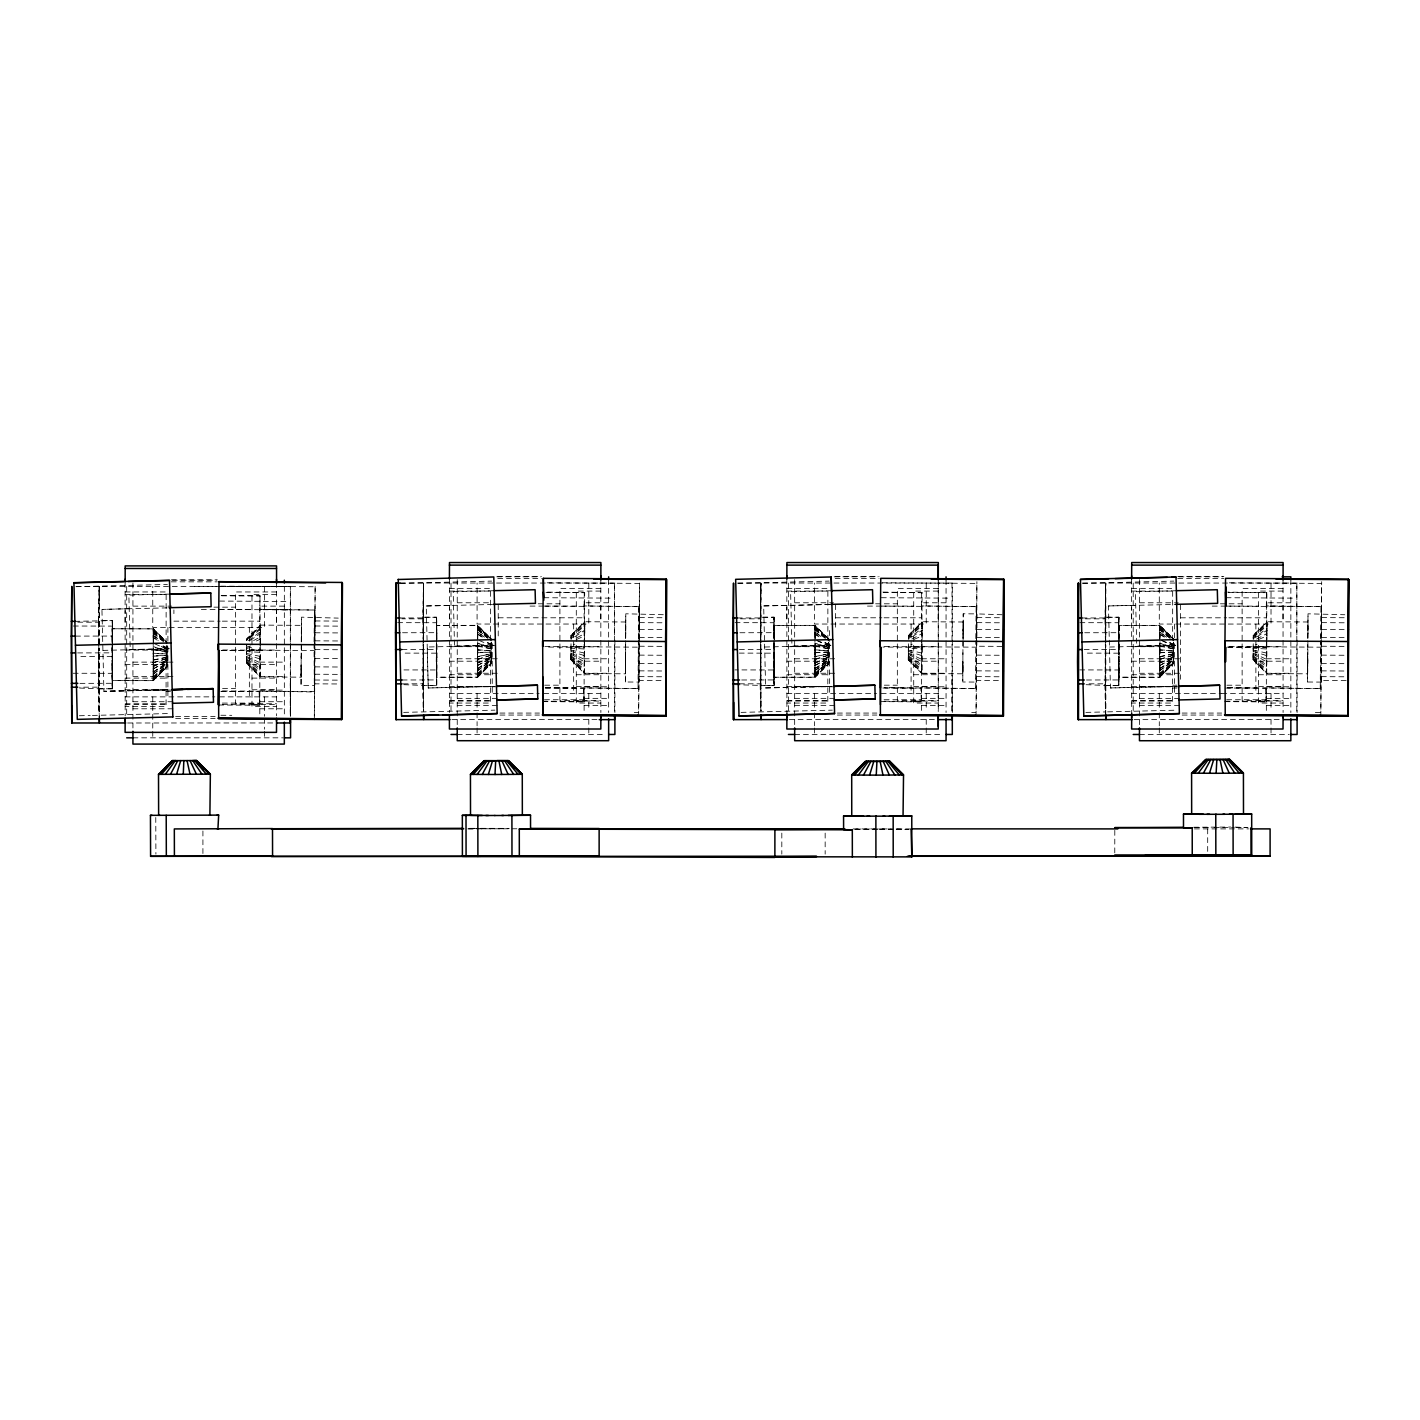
<?xml version="1.0" encoding="UTF-8"?>
<svg xmlns="http://www.w3.org/2000/svg" width="1420" height="1420" viewBox="0 0 1420 1420"><rect width="100%" height="100%" fill="white"/><g stroke="black" fill="none" stroke-linecap="round" stroke-linejoin="round"><path stroke-width="0.75" stroke-dasharray="5 3.75" d="M98.814 644.077L98.512 688.771L112.18 688.789L112.056 674.003M111.967 665.288L112.038 656.093M112.162 642.071L112.269 620.611L98.619 620.576L98.548 622.208L77.532 622.173M112.535 668.838L112.535 656.075M112.411 653.306L112.464 644.112M112.57 673.311L112.428 629.291M112.091 677.837L112.18 680.606L153.147 680.677L153.218 628.865L112.34 628.776L112.073 642.958M166.939 645.443L166.921 650.768L153.182 646.561L153.378 680.517L153.484 649.242L167.063 652.046L167.01 666.867L153.378 680.517L112.411 680.588L112.322 672.033L112.18 680.606M153.378 653.378L153.378 646.721L166.939 650.981L166.832 667.063L153.147 680.677L153.378 653.378L166.939 654.141M166.832 667.063L166.797 646.579M167.01 666.867L167.081 655.241L153.502 656.004M290.266 714.509L290.283 678.405M423.124 640.722L422.823 685.398L436.49 685.434L436.526 666.779M436.277 661.933L436.561 625.421L477.617 625.332L491.302 638.947M436.472 638.716L436.49 632.681L399.819 632.752M436.721 649.934L436.792 640.74M436.898 669.956L436.845 659.377M477.315 652.792L491.072 652.099L491.089 660.584L477.351 670.719L477.546 625.492L436.561 625.421L436.774 633.977M436.561 663.069L436.721 677.234L477.688 677.163L477.777 641.627M477.688 650.023L477.688 643.349L491.249 647.626L491.249 650.768L477.688 650.023L477.475 677.322L436.49 677.251L436.348 659.395M491.249 642.071L491.231 647.413L477.493 643.189L477.475 677.322L491.142 663.708L491.355 643.011M491.142 663.708L491.391 651.886L477.812 652.632M614.576 711.136L614.629 583.016L614.629 638.095M760.552 640.722L760.25 685.398L773.9 685.434L774.095 674.145M773.722 644.289L773.722 669.974L734.903 669.903M773.776 652.721L773.9 685.434M773.9 638.716L773.9 632.681L737.246 632.752M774.308 669.956L774.273 659.377M774.202 640.74L774.148 666.797M773.829 674.465L773.918 677.251L814.885 677.322L814.956 625.492L773.989 625.421L773.847 633.995M815.115 650.023L815.115 643.349L828.677 647.626L828.57 663.708L814.885 677.322L815.115 650.023L828.677 650.768M739.429 683.837L760.446 683.801L760.499 685.434L774.148 685.416L774.024 668.66L774.148 677.234L815.115 677.163L815.204 641.627M828.57 663.708L828.534 643.224M828.677 642.071L828.659 647.413L814.92 643.189L815.115 677.163L828.747 663.495L828.783 643.011M952.004 711.136L952.021 675.05M1105.346 640.722L1105.044 685.416L1118.694 685.434L1118.889 663.087M1114.771 852.852L1114.806 829.741M1118.498 661.933L1118.569 652.738M1118.694 638.716L1118.694 632.699L1082.04 632.752M1118.942 649.952L1118.942 643.295M1119.066 659.377L1118.942 685.416L1105.293 685.452L1105.239 683.819L1086.335 683.837M1118.995 640.757L1118.978 658.401M1159.536 652.809L1173.293 652.099L1173.293 660.584L1159.554 670.719L1159.749 625.51L1118.782 625.439L1118.569 645.976M1118.782 663.087L1118.942 677.234L1159.909 677.163L1159.998 641.645M1159.909 650.023L1159.909 643.366L1173.47 647.626L1173.47 650.786L1159.909 650.023L1159.678 677.322L1118.711 677.251L1118.765 656.697M1173.47 642.088L1173.452 647.413L1159.714 643.207L1159.678 677.322L1173.364 663.708L1173.328 643.224M1159.82 672.991L1159.909 677.163L1173.577 662.199L1173.594 651.886L1160.033 652.65M1296.797 711.154L1296.851 583.034L1296.851 638.095M99.063 720.792L99.187 648.106L99.347 718.555M112.002 647.644L111.967 656.537L77.479 656.466M112.464 652.863L112.428 688.771L98.761 688.806L98.708 687.156L79.804 687.191M260.268 645.585L260.144 676.914L246.565 663.193L246.618 651.549L260.233 652.348L260.144 676.914L301.111 677.18L301.217 668.642M260.41 643.011L260.464 625.102L301.43 625.35L301.43 631.989M301.111 670.542L301.058 685.363L314.725 685.452L315.151 585.04M423.391 710.816L423.515 644.733L423.657 710.781M436.313 644.289L436.295 653.164L403.937 653.111M436.756 658.383L436.774 649.508M491.107 643.224L491.338 663.495L477.688 677.163L477.617 672.991M584.596 642.231L584.454 673.559L570.893 659.838L570.929 648.194L584.543 648.976L584.454 673.559L625.421 673.808L625.528 665.27M576.822 639.337L584.632 635.841L584.774 621.729L571.035 635.29L571.035 638.432L584.774 628.368L584.774 621.729L625.741 621.995L625.759 628.634M625.421 667.169L625.386 681.99L639.035 682.079L639.462 581.667M760.818 710.816L760.925 644.733L761.084 710.781M774.184 658.383L774.202 649.508M908.427 643.775L908.409 646.934L922.112 646.313L921.882 673.559L908.303 659.838L908.356 648.194L921.97 648.976L921.882 673.559L962.849 673.808L962.955 665.27M914.249 639.337L922.059 635.841L922.201 621.729L908.463 635.29L908.463 638.432L922.201 628.368L922.201 621.729L963.168 621.995L963.168 628.634M962.849 667.169L962.849 673.808M1001.97 646.384L976.765 646.224L976.889 581.667M1105.594 717.437L1105.718 644.751L1105.878 710.799M1118.516 644.289L1118.498 653.182L1083.993 653.111M1266.8 642.248L1266.676 673.577L1253.097 659.838L1253.132 648.194L1266.764 648.993L1266.676 673.577L1307.642 673.825L1307.749 665.288M1259.043 639.355L1266.853 635.858L1266.995 621.747L1253.256 635.29L1253.256 638.45L1266.995 628.385L1266.995 621.747L1307.962 621.995L1307.962 628.634M1307.642 667.187L1307.642 673.825M1320.831 716.053L1321.683 581.685M112.056 649.33L112.269 620.611L75.508 621.339M112.428 688.771L112.393 660.052M112.215 640.526L112.34 628.776L153.218 628.865L166.974 642.319M153.182 640.455L153.307 628.705L165.341 641.006M301.129 665.376L301.111 677.18M301.413 637.154L301.484 617.167L338.262 618.108M314.317 715.84L314.832 653.111M314.743 669.92L314.725 685.452M436.526 637.154L436.579 617.238L422.929 617.221L422.858 618.854L401.842 618.818M477.493 637.083L477.617 625.332L477.706 629.504L486.794 637.118M584.774 628.368L584.756 633.533L574.461 639.035M625.723 633.781L625.794 613.795L664.684 614.753M773.776 645.976L774.006 617.238L760.339 617.221L760.516 622.741M773.953 637.154L774.06 617.221L760.392 617.256L760.623 642.195M774.255 665.483L774.148 685.416M814.92 637.083L815.044 625.332L774.077 625.403L773.971 632.006M922.148 639.639L922.201 628.368M962.866 662.022L962.795 681.99L976.463 682.079L976.871 613.884L963.221 613.795L963.026 636.107M963.15 633.781L963.221 613.795M1118.747 637.172L1118.853 617.238L1105.186 617.256L1105.328 638.716M1118.924 656.715L1118.942 677.234M1159.714 637.101L1159.838 625.35L1118.871 625.421L1118.765 632.024M1266.942 639.657L1266.995 628.385M1307.944 633.799L1308.015 613.813L1344.793 614.753M246.707 644.236L246.689 650.289L260.375 649.668M220.899 691.309L259.718 691.558L259.629 705.243L259.097 691.167L314.352 691.966L314.867 610.032L259.807 609.322L259.966 595.69L221.147 595.459M221.254 650.484L260.091 650.697L259.966 595.69M301.093 669.832L301.2 652.596M301.342 649.934L301.466 632.699M314.352 691.966L314.051 644.077M571.017 643.775L571 646.934L584.685 646.313M545.227 687.937L584.028 688.185L583.957 701.888L583.407 687.795L638.663 688.611L544.606 687.564M547.623 592.104L584.685 592.69L584.401 647.325L545.528 647.058M584.436 643.242L584.525 624.853M625.403 666.477L625.51 649.242M625.474 655.898L625.421 673.808M625.652 646.561L625.776 629.326M638.041 688.132L638.361 640.722M584.277 592.335L584.117 605.949L639.178 606.677L638.627 712.467L634.278 712.449M639.106 658.507L639.035 682.079M884.802 687.954L921.456 688.185L921.367 701.888L920.834 687.795L976.09 688.611L884.181 687.564M882.885 592.087L922.095 592.69L921.828 647.325L882.956 647.058M962.831 666.477L962.938 649.242M963.08 646.561L963.15 637.367M963.115 639.905L963.186 629.326M975.451 688.132L975.788 640.722M921.686 592.335L921.544 605.949L976.587 606.677L976.055 712.467L971.706 712.449M976.569 649.739L976.463 682.079M1253.221 643.775L1253.203 646.934L1266.906 646.313M1227.43 687.954L1266.249 688.203L1266.161 701.888L1265.628 687.812L1320.866 688.629L1226.809 687.564M1227.785 647.129L1266.622 647.342L1266.889 592.69L1227.679 592.104M1266.64 643.242L1266.746 624.853M1307.625 666.477L1307.731 649.242M1307.696 655.916L1307.589 682.008L1321.257 682.097L1321.274 680.482L1346.497 680.641M1307.873 646.579L1307.98 629.344M1320.245 688.15L1320.582 640.722M1266.48 592.335L1266.338 605.967L1321.381 606.677L1320.848 712.485L1314.334 712.449M1321.363 649.756L1321.257 682.097M112.517 673.985L112.411 680.588M125.102 622.102L125.102 610.564M246.565 663.193L246.654 645.337M260.286 643.473L260.464 625.102L246.725 638.645L246.689 640.615L260.41 629.237M276.492 622.102L276.492 610.564M301.235 644.147L301.058 685.363M301.253 642.035L301.484 617.167M301.306 658.383L301.359 649.508M314.814 628.545L315.116 586.762L219.674 586.158M314.636 656.981L315.133 617.256M436.348 635.876L436.579 617.238L422.983 617.256L423.124 638.716M436.685 663.087L436.739 685.416L423.071 685.434L423.018 683.801L402.02 683.837M436.827 670.63L436.739 685.416M449.412 618.747L449.412 607.21M570.893 659.838L570.947 645L574.851 644.201M600.82 618.747L600.82 607.21M625.563 659.697L625.386 681.99M625.492 649.668L625.545 640.775M625.563 638.68L625.794 613.795M625.563 663.424L625.688 646.135M638.947 653.626L639.444 583.389L543.984 582.786M774.095 663.087L774.148 677.234M786.84 618.747L786.84 607.21M908.303 659.838L908.374 645L912.261 644.201M921.97 648.976L922.006 642.231M938.23 618.747L938.23 607.21M962.973 640.775L962.795 681.99M962.991 638.68L963.026 632.379M976.374 653.626L976.428 644.875M976.445 642.674L976.854 583.389L881.412 582.786M1118.552 635.894L1118.8 617.256L1105.133 617.221L1105.417 642.195M1131.633 618.747L1131.633 607.21M1253.097 659.838L1253.168 645L1257.055 644.218M1283.023 618.747L1283.023 607.21M1307.784 659.714L1307.589 682.008M1307.713 649.668L1307.767 640.793M1307.784 638.68L1308.015 613.813M1307.784 663.442L1307.891 646.153M1321.168 653.626L1321.647 583.407L1226.206 582.803M301.342 633.888L301.43 625.35M571.035 635.29L570.982 639.319L584.685 630.267M625.652 630.515L625.741 621.995M639.319 625.12L639.462 613.884M908.463 635.29L908.409 639.319L922.095 630.267M963.08 630.515L963.168 621.995M1253.256 635.29L1253.203 639.337L1266.889 630.285M1307.856 630.533L1307.962 621.995M1321.541 625.137L1321.665 613.901M314.068 641.929L314.441 609.659M638.397 638.556L638.751 606.304M975.806 638.556L976.161 606.304M1118.853 668.678L1118.711 677.251M1320.6 638.574L1320.955 606.304M314.299 719.408L314.761 683.837L339.966 683.978M638.609 716.053L639.071 680.464L662.181 680.606M976.037 716.053L976.481 680.464L999.609 680.606M98.619 621.303L99.116 586.389L99.222 645.851L99.311 586.424L98.548 622.208M399.819 617.984L422.929 617.931L423.426 583.016L423.533 642.497L423.621 583.07L422.858 618.854M737.228 617.984L760.357 617.931L760.854 583.016L760.96 642.497L761.031 583.07L760.286 618.854L739.27 618.818M1082.022 617.984L1105.15 617.948L1105.647 583.034L1105.754 642.514L1105.825 583.07L1105.08 618.871L1084.063 618.818M774.024 673.08L773.918 677.251M436.49 677.251L436.597 668.66M98.761 688.806L98.619 620.576M423.071 685.434L423.213 644.289M436.721 677.234L436.703 656.697L436.49 685.434M760.499 685.434L760.641 644.289M1105.293 685.452L1105.434 644.307M129.202 608.683L101.903 609.393L170.116 607.795M494.337 686.428L428.236 687.99L426.248 605.932L453.512 605.328M831.765 686.428L765.646 687.99L763.676 605.932L831.854 604.387L790.94 605.435M1110.44 687.937L1176.505 686.375L1110.44 688.008L1108.47 605.949L1176.647 604.387M153.413 680.003L167.045 666.619M477.741 676.63L491.355 663.246M815.151 676.63L828.765 663.246M1159.945 676.648L1173.559 663.264M153.112 680.162L166.815 666.814M477.422 676.79L491.125 663.459L491.089 660.584M814.849 676.79L828.534 663.459M1159.643 676.808L1173.328 663.459L1173.293 660.584M260.481 627.906L246.725 639.976L260.481 625.634M571.035 635.539L584.791 622.262M908.463 635.539L922.201 622.262M1253.256 635.557L1266.995 622.279M153.342 679.275L166.992 666.264M153.2 679.434L166.85 666.477M477.653 675.92L491.32 662.909M477.51 676.08L491.16 663.122M814.938 676.08L828.588 663.122M815.08 675.92L828.73 662.909L828.659 642.284M1159.732 676.08L1173.381 663.122M1159.874 675.92L1173.524 662.909L1173.577 643.011M246.707 639.231L260.446 626.327M571.017 635.858L584.756 622.954M908.445 635.858L922.166 622.954M1253.239 635.876L1266.959 622.972M153.449 677.748L167.045 665.554M477.777 674.376L491.373 662.181M815.186 674.376L828.783 662.181M1159.98 674.394L1173.577 662.199M153.058 677.908L166.797 665.749M477.386 674.535L491.107 662.394M814.796 674.535L828.517 662.394M1159.59 674.553L1173.31 662.394M571.035 636.604L584.791 624.534M908.463 636.604L922.219 624.534M1253.256 636.621L1267.013 624.552M153.254 676.506L166.974 664.879M477.564 673.151L491.284 661.525M815.027 672.991L828.712 661.525L814.991 673.151M1159.785 673.169L1173.506 661.525M571.017 637.243L584.721 625.865M908.427 637.243L922.148 625.865M1253.221 637.26L1266.942 625.883M153.484 673.914L167.063 663.726M477.794 670.559L491.373 660.371M815.222 670.559L828.801 660.371M1160.016 670.559L1173.594 660.371M153.04 674.074L166.779 663.939M814.76 670.719L828.499 660.584M248.447 640.544L260.464 631.74M952.004 583.07L952.057 710.781M153.289 672.104L166.903 663.016M477.617 668.749L491.214 659.643M815.027 668.749L828.641 659.643M1159.82 668.749L1173.417 659.661M153.254 671.944L166.957 662.803M477.564 668.589L491.267 659.43M814.991 668.589L828.694 659.43M1159.785 668.589L1173.488 659.448M250.097 640.42L260.357 633.622M153.502 668.767L167.081 661.294M477.812 665.412L491.391 657.939M815.24 665.412L828.801 657.939M1160.033 665.412L1173.594 657.939M153.005 668.927L166.761 661.507M477.333 665.572L491.072 658.134M814.743 665.572L828.499 658.134M1159.536 665.572L1173.293 658.152M253.577 640.562L260.446 636.888M911.889 639.035L922.183 633.533M1256.682 639.053L1266.977 633.533M153.342 666.512L166.921 660.353M153.218 666.353L166.939 660.158M477.546 662.998L491.267 656.785M477.653 663.158L491.231 656.998M814.956 662.998L828.677 656.785M815.062 663.158L828.641 656.998M1159.749 662.998L1173.47 656.803M1159.856 663.175L1173.435 656.998M256.416 640.952L260.321 639.213M153.502 662.661L167.081 658.401M477.812 659.306L491.391 655.028M815.24 659.306L828.818 655.028M1160.033 659.306L1173.612 655.046M153.005 662.821L166.761 658.614M477.315 659.466L491.072 655.241M814.743 659.466L828.499 655.241M1159.536 659.466L1173.293 655.259M246.707 647.129L250.612 645.958M153.2 659.963L166.939 657.123M153.36 660.14L166.921 657.336M477.51 656.608L491.249 653.768L477.67 656.768M814.938 656.608L828.659 653.768L815.098 656.768M1159.891 656.785L1173.452 653.981M1159.732 656.626L1173.452 653.768M246.636 648.354L252.476 647.165M815.24 652.632L828.801 651.886M153.005 656.164L166.761 655.454M814.743 652.792L828.499 652.099M476.57 828.481L468.192 828.801L474.812 828.783M167.879 689.854L103.908 691.362L101.938 609.304M76.201 586.691L167.382 584.454M400.511 583.336L491.693 581.099M169.832 594.092L128.865 595.087L130.214 649.579L169.016 648.603M737.921 583.336L829.102 581.099M453.175 591.732L494.142 590.72M1082.715 583.336L1173.896 581.099M831.57 590.72L790.603 591.732L791.952 646.207L830.753 645.266L791.952 646.207M426.213 606.02L494.426 604.423M1176.363 590.738L1135.396 591.732L1136.745 646.224L1175.547 645.266L1136.745 646.224M102.914 650.395L171.181 648.709M454.524 646.207L493.326 645.266L454.524 646.207L453.193 591.714M495.491 645.354L427.225 647.023L428.236 687.99L494.302 686.357M764.652 647.023L832.901 645.354M1109.446 647.041L1177.695 645.354M765.646 687.919L831.712 686.357M79.36 715.751L90.223 715.485M92.406 715.431L170.595 713.497M403.688 712.378L494.905 710.142M741.098 712.378L832.333 710.142M1085.892 712.396L1105.434 711.917M1107.618 711.864L1177.127 710.16M763.676 605.932L790.94 605.328M1108.47 605.949L1135.734 605.328M467.819 828.907L479.126 828.818M855.87 829.085L890.89 828.907M1193.599 827.239L1230.803 827.043M854.858 829.493L877.72 829.404M1194.753 827.629L1210.514 827.558M480.972 828.801L507.011 828.747M75.508 636.107L112.162 636.053M401.984 649.543L436.472 649.49L436.472 645.106M739.394 649.543L773.9 649.49L773.918 658.365M1084.188 649.561L1118.694 649.49L1118.694 645.124M77.656 652.916L112.162 652.845L112.18 661.738M402.126 679.985L436.632 679.931M741.702 679.985L774.042 679.931M1086.495 680.003L1118.836 679.931L1118.942 685.416M79.964 683.357L112.304 683.286M469.7 828.339L476.339 828.322M1214.064 827.54L1234.193 827.54M497.763 576.502L541.641 576.502M835.173 576.502L879.069 576.502M1177.783 576.502L1223.845 576.502M496.734 576.822L540.629 576.822M834.161 576.822L878.039 576.822M1178.955 576.84L1222.833 576.84M497.763 578.49L541.641 578.49M835.173 578.49L879.069 578.49M1177.783 578.49L1223.845 578.49M171.252 579.857L217.331 579.857M172.423 580.194L216.301 580.194M171.252 581.845L217.331 581.845M400.316 583.016L614.895 583.07M737.743 583.016L952.305 583.07L952.305 637.917M1082.537 583.034L1297.099 583.07M76.005 586.389L290.567 586.424L290.567 715.893M194.646 586.424L216.373 586.424M218.556 586.424L290.319 586.389L290.319 716.354M449.483 588.608L490.45 588.608L490.379 703.06L449.412 703.06M600.873 588.608L559.906 588.608L559.906 700.379L600.873 700.379M786.911 588.608L827.878 588.608L827.807 703.06L786.84 703.06M938.3 588.608L897.333 588.608L897.333 700.379L938.3 700.379M1131.705 588.608L1172.671 588.608L1172.601 703.06L1131.633 703.06M1283.094 588.608L1242.127 588.608L1242.127 700.397L1283.094 700.397M449.412 591.075L490.379 591.075M600.82 591.075L576.289 591.075L576.289 703.06L600.82 703.06M786.84 591.075L827.807 591.075M938.23 591.075L913.717 591.075L913.717 703.06L938.23 703.06M1131.633 591.075L1172.601 591.075M1283.023 591.075L1258.51 591.075L1258.51 703.06L1283.023 703.06M125.173 591.962L166.14 591.962L166.069 706.414L125.102 706.414M276.563 591.962L235.596 591.962L235.596 703.752L276.563 703.752M125.102 594.43L166.069 594.43M276.492 594.43L251.979 594.43L251.979 706.414L276.492 706.414M457.24 602.772L491.746 602.772M608.647 602.772L584.117 602.772L584.117 642.337M794.667 602.772L833.487 602.772M946.057 602.772L921.544 602.772L921.544 642.337M1139.461 602.79L1178.281 602.79M1290.851 602.79L1266.338 602.79L1266.338 642.355M538.198 603.802L559.906 603.802M875.625 603.802L882.139 603.802M884.305 603.802L897.333 603.802M1220.419 603.802L1226.933 603.802M1229.099 603.802L1242.127 603.802M132.93 606.127L171.749 606.127M284.337 606.127L259.807 606.127L259.807 641.858M530.033 606.091L543.256 606.091M545.457 606.091L576.289 606.091M867.46 606.091L913.717 606.091M1212.254 606.109L1258.51 606.109M213.887 607.156L220.402 607.156M222.567 607.156L235.596 607.156M201.32 609.446L251.979 609.446M498.225 617.789L584.117 617.789M835.634 617.789L881.891 617.789M884.092 617.789L921.544 617.789M1180.428 617.807L1226.685 617.807M1228.886 617.807L1266.338 617.807M173.897 621.161L220.153 621.161M222.354 621.161L259.807 621.161M449.412 646.686L490.379 646.686M576.289 646.686L600.82 646.686M786.84 646.686L827.807 646.686M913.717 646.686L938.23 646.686M1131.633 646.703L1172.601 646.703M1258.51 646.703L1283.023 646.703M125.102 650.058L166.069 650.058M251.979 650.058L276.492 650.058M457.24 658.773L498.225 658.773M584.117 658.773L608.647 658.773M794.667 658.773L835.634 658.773M921.544 658.773L946.057 658.773M1139.461 658.773L1180.428 658.773M1266.338 658.773L1290.851 658.773M449.412 661.205L490.379 661.205M576.289 661.205L600.82 661.205M786.84 661.205L827.807 661.205M913.717 661.205L938.23 661.205M1131.633 661.205L1172.601 661.205M1258.51 661.205L1283.023 661.205M132.93 662.128L173.897 662.128M259.807 662.128L284.337 662.128M125.102 664.56L166.069 664.56M251.979 664.56L276.492 664.56M457.24 673.257L498.225 673.257M584.117 673.257L608.647 673.257M794.667 673.257L835.634 673.257M921.544 673.257L946.057 673.257M1139.461 673.275L1180.428 673.275M1266.338 673.275L1290.851 673.275M449.412 674.731L490.379 674.731M576.289 674.731L600.82 674.731M786.84 674.731L827.807 674.731M913.717 674.731L938.23 674.731M1131.633 674.748L1172.601 674.748M1258.51 674.748L1283.023 674.748M132.93 676.63L173.897 676.63M259.807 676.63L284.337 676.63M125.102 678.103L166.069 678.103M251.979 678.103L276.492 678.103M544.712 685.185L559.906 685.185M884.305 685.185L897.333 685.185M1172.671 685.203L1177.003 685.203M1226.933 685.203L1242.127 685.203M449.412 686.392L490.379 686.392M576.289 686.392L600.82 686.392M786.84 686.392L827.807 686.392M913.717 686.392L938.23 686.392M1131.633 686.41L1172.601 686.41M1258.51 686.41L1283.023 686.41M457.24 686.765L498.225 686.765M584.117 686.765L608.647 686.765M794.667 686.765L835.634 686.765M921.544 686.765L946.057 686.765M1139.461 686.765L1180.428 686.765M1266.338 686.765L1290.851 686.765M545.457 688.025L576.289 688.025M882.867 688.025L913.717 688.025M1172.601 688.043L1177.003 688.043M1225.46 688.043L1258.51 688.043M222.567 688.558L235.596 688.558M125.102 689.765L166.069 689.765M251.979 689.765L276.492 689.765M132.93 690.12L173.897 690.12M259.807 690.12L284.337 690.12M166.069 691.398L170.471 691.398M221.147 691.398L251.979 691.398M449.412 693.528L539.156 693.492M543.753 693.492L600.82 693.528M786.84 693.528L876.584 693.492M881.181 693.492L938.23 693.528M1131.633 693.528L1221.378 693.51M1221.715 693.51L1283.023 693.528M125.102 696.883L214.846 696.865M219.443 696.865L276.492 696.883M457.24 698.356L498.225 698.356M584.117 698.356L608.647 698.356M794.667 698.356L835.634 698.356M921.544 698.356L946.057 698.356M1139.461 698.374L1180.428 698.374M1266.338 698.374L1290.851 698.374M544.481 699.74L584.117 699.74M884.092 699.74L921.544 699.74M1226.685 699.74L1266.338 699.74M449.483 700.379L490.45 700.379M786.911 700.379L827.878 700.379M1131.705 700.397L1172.671 700.397M449.412 701.054L490.379 701.054M576.289 701.054L600.82 701.054M786.84 701.054L827.807 701.054M913.717 701.054L938.23 701.054M1131.633 701.054L1172.601 701.054M1258.51 701.054L1283.023 701.054M132.93 701.728L173.897 701.728M259.807 701.728L284.337 701.728M222.354 703.095L259.807 703.095M125.173 703.752L166.14 703.752M125.102 704.409L166.069 704.409M251.979 704.409L276.492 704.409M457.24 705.42L498.225 705.42M584.117 705.42L608.647 705.42M794.667 705.42L835.634 705.42M921.544 705.42L946.057 705.42M1139.461 705.438L1180.428 705.438M1266.338 705.438L1290.851 705.438M132.93 708.793L173.897 708.793M259.807 708.793L284.337 708.793M499.947 713.071L539.44 713.071M837.374 713.071L876.868 713.071M1182.168 713.071L1221.661 713.071M499.947 715.059L539.44 715.059M837.374 715.059L876.868 715.059M1182.168 715.059L1221.661 715.059M175.636 716.425L215.13 716.425M175.636 718.413L215.13 718.413M451.95 719.638L599.275 719.585M789.36 719.638L934.502 719.585M1134.154 719.638L1279.296 719.603M127.64 722.993L272.764 722.957M457.24 734.459L604.245 734.459M794.667 734.459L941.673 734.459M1139.461 734.477L1289.271 734.477M132.93 737.832L282.757 737.832M477.031 828.783L516.88 828.783M853.154 828.907L909.581 828.907M1194.415 828.889L1248.57 828.889M879.495 829.386L894.298 829.404M1079.857 622.67L1118.658 622.741M735.063 622.652L773.865 622.723M397.635 622.652L436.455 622.723M73.325 626.025L112.144 626.096M739.199 653.111L773.705 653.164M1079.697 669.903L1118.516 669.974L1118.694 685.434M403.954 669.92L436.295 669.974M73.165 673.257L111.985 673.328L112.038 662.75M1086.069 684.688L1105.044 685.416M734.974 684.671L760.25 685.398M403.866 684.688L422.823 685.398M79.538 688.043L98.512 688.771M480.776 828.322L509.265 828.375M1236.199 827.54L1248.02 827.611M896.304 829.404L908.125 829.475M1227.732 647.058L1266.551 647.218M221.218 650.413L260.02 650.573M1228.229 592.459L1266.889 592.69M883.435 592.442L922.095 592.69M546.008 592.442L584.685 592.69M1226.081 597.713L1294.223 598.139M881.287 597.713L949.43 598.139M221.697 595.814L260.375 596.045M543.878 597.713L612.002 598.139M1226.028 606.109L1294.152 606.606M219.567 601.068L287.692 601.494M881.234 606.109L922.059 606.358M543.807 606.109L584.632 606.358M219.496 609.464L314.867 610.032M1002.112 614.753L976.871 613.884M1321.683 617.593L1344.793 617.735M976.889 617.576L1002.112 617.735M639.479 617.576L664.684 617.735M1321.665 622.634L1344.775 622.794M976.871 622.634L1002.094 622.794M639.462 622.634L664.666 622.794M315.151 620.948L338.262 621.09M1321.647 629.415L1348.965 629.592M976.854 629.415L1004.171 629.592M315.151 625.989L338.262 626.131M639.426 629.415L666.743 629.592M1321.612 637.473L1344.722 637.615M315.116 632.77L342.433 632.947M976.818 637.456L1002.023 637.615M639.39 637.456L662.501 637.598M1321.558 646.242L1344.669 646.384M315.08 640.828L338.191 640.97M1229.258 646.615L1320.511 647.183M884.465 646.597L975.718 647.165M639.337 646.224L662.448 646.366M544.872 646.579L638.29 647.165M1321.487 655.117L1344.598 655.259M315.027 649.597L338.137 649.739M222.727 649.969L313.98 650.538M976.694 655.117L1001.917 655.277M639.284 655.117L662.394 655.259M1321.434 663.513L1344.545 663.672M314.974 658.472L338.084 658.614M976.64 663.513L999.751 663.655M639.231 663.513L662.341 663.655M1321.381 670.861L1348.698 671.039M976.587 670.843L1003.904 671.021M314.903 666.867L338.013 667.009M639.16 670.843L666.477 671.021M1321.328 676.648L1344.438 676.79M976.534 676.63L999.644 676.772M314.849 674.216L342.167 674.394M639.106 676.63L662.217 676.772M314.796 680.003L340.001 680.162M222.443 690.936L313.731 691.504M1224.572 701.214L1265.539 701.462M1225.194 701.64L1266.161 701.888M884.092 701.231L920.746 701.462M880.4 701.622L921.367 701.888M542.351 701.196L583.318 701.462M542.972 701.622L583.957 701.888M222.354 704.586L259.008 704.817M218.662 704.995L259.629 705.243M220.899 715.254L231.762 715.325M1321.381 606.677L1266.338 605.967M976.587 606.677L921.544 605.949M639.178 606.677L584.117 605.949M287.639 609.961L259.807 609.322M1234.992 827.097L1246.991 827.523M896.197 828.996L908.96 829.44M1159.714 649.863L1173.452 650.573L1173.452 642.302M814.92 649.845L828.659 650.555M477.493 649.845L491.231 650.555L491.231 642.284M153.182 653.218L166.921 653.928L166.921 645.656M1160.016 645.887L1173.594 648.691M815.222 645.887L828.801 648.691M477.794 645.887L491.373 648.691M1159.554 646.064L1173.293 648.904M814.76 646.047L828.499 648.887M477.333 646.047L491.072 648.887M153.023 649.401L166.761 652.259M1253.185 650.129L1266.853 653.076M908.392 650.129L922.059 653.058M570.982 650.129L584.649 653.058M246.654 653.484L260.339 656.43M1253.114 651.354L1266.729 655.649M908.321 651.354L921.935 655.649M570.911 651.354L584.507 655.649M246.601 654.709L260.197 659.004M1161.933 640.384L1173.577 645.674M1161.542 640.562L1173.31 645.869M817.139 640.384L828.783 645.656M816.748 640.544L828.517 645.869M479.321 640.544L491.373 645.656M155.011 643.917L166.779 649.224M161.223 646.384L167.063 649.029L167.063 652.046M1253.168 653.164L1266.818 659.448M908.374 653.147L922.024 659.448M570.947 653.147L584.596 659.448M246.636 656.519L260.286 662.803M1170.027 642.674L1173.452 644.52M825.233 642.656L828.659 644.52M487.805 642.656L491.249 644.52M163.495 646.029L166.921 647.875M1169.583 642.603L1173.452 644.733M824.789 642.585L828.659 644.716M487.379 642.585L491.249 644.716M163.052 645.958L166.939 648.088M1253.114 654.247L1266.693 661.773M908.321 654.247L921.899 661.755M570.893 654.247L584.472 661.755M246.583 657.602L260.162 665.128M1159.607 634.083L1164.755 637.509M814.814 634.066L819.961 637.509M477.404 634.066L482.534 637.509M153.076 637.438L158.224 640.864M1171.873 637.651L1159.749 625.51L1159.962 633.923L1165.057 637.332M828.712 638.947L815.044 625.332L815.169 633.906L820.263 637.314M489.669 637.633L477.546 625.492L477.741 633.906L482.853 637.314M153.378 640.615L153.218 628.865L153.431 637.278L158.525 640.686M1253.15 655.809L1266.764 665.039M908.356 655.791L921.97 665.022M570.929 655.791L584.561 665.022M246.618 659.146L260.25 668.394M1159.732 631.953L1166.601 637.012M814.938 631.935L821.807 637.012M477.51 631.935L484.38 637.012M153.2 635.308L160.07 640.367M1166.654 637.207L1159.874 632.113L1159.891 637.26M827.079 637.633L814.956 625.492L815.08 632.095L821.86 637.189M484.451 637.189L477.67 632.095L477.688 637.243M153.342 635.468L160.141 640.562M1253.097 656.697L1266.676 666.921M908.303 656.679L921.882 666.921M570.875 656.679L584.454 666.921M246.565 660.052L260.144 670.275M1168.997 637.118L1159.909 629.522L1159.838 625.35L1173.506 638.965M1159.661 629.681L1171.819 639.87M815.133 629.504L824.221 637.118M814.867 629.663L827.026 639.852M477.44 629.663L489.616 639.852M153.395 632.859L162.483 640.473M153.129 633.036L165.288 643.224M1253.132 657.886L1266.729 669.423M908.338 657.868L921.935 669.423M570.911 657.868L584.507 669.423M246.601 661.241L260.197 672.778M1159.767 628.119L1173.47 640.278M814.973 628.119L828.677 640.26M477.546 628.119L491.267 640.26M153.236 631.474L166.939 643.633M1159.838 628.279L1173.435 640.491M815.044 628.279L828.641 640.473M477.635 628.279L491.214 640.473M153.307 631.634L166.903 643.828M1253.097 658.525L1266.658 670.772M908.303 658.507L921.864 670.755M570.875 658.507L584.436 670.755M246.565 661.862L260.126 674.127M1159.874 626.593L1173.524 639.55L1159.803 626.025M815.08 626.575L828.694 639.195M477.67 626.575L491.32 639.533L477.582 626.025M153.342 629.947L167.01 642.905M1159.696 626.753L1170.329 636.87M814.903 626.735L825.535 636.852M477.493 626.735L488.125 636.852M153.182 630.107L163.797 640.225M1253.114 659.27L1266.693 672.334M908.321 659.253L921.899 672.334M570.893 659.253L584.49 672.334M246.583 662.607L260.162 675.689M1159.785 625.865L1173.488 639.213M477.582 625.865L491.284 639.195M153.271 629.22L166.957 642.568M153.271 629.379L166.885 642.763M1253.097 659.59L1266.658 673.027M908.303 659.572L921.864 673.027M570.875 659.572L584.454 673.027M246.565 662.945L260.126 676.381M1118.8 617.256L1119.013 639.586M1118.782 625.439L1118.907 632.042M1105.204 617.913L1105.257 618.889M774.006 617.238L774.219 639.568M773.989 625.421L774.077 628.208M760.41 617.913L760.463 618.889M422.983 617.913L423.213 642.195M112.18 688.789L112.038 668.856M1118.853 617.238L1118.96 622.723M1118.871 625.421L1118.978 633.995M774.06 617.221L774.166 622.705M774.077 625.403L774.148 629.575M98.672 620.611L98.779 626.096M1105.239 683.819L1105.807 715.396M1104.973 684.724L1105.47 713.088M760.446 683.801L760.942 711.172M760.197 684.724L760.641 710.905M423.018 683.801L423.515 711.172M422.769 684.724L423.231 710.905M112.34 631.563L112.251 628.794L112.411 632.947M98.708 687.156L99.205 714.526M98.459 688.079L98.903 714.26M436.756 622.705L436.632 617.221L436.81 639.568M112.428 626.078L112.322 620.593L112.499 642.941M1118.836 679.931L1118.747 666.797M1159.962 633.923L1159.98 639.515M815.169 633.906L815.204 639.497M774.219 628.51L774.255 635.858M773.989 663.069L773.989 674.127M477.741 633.906L477.777 639.497M167.045 646.366L167.063 649.029M153.431 637.278L153.466 642.87M112.482 631.865L112.535 639.231M112.251 666.424L112.269 677.5M1119.049 635.876L1119.084 642.177M1118.96 625.936L1118.924 637.189M815.08 632.095L815.098 637.243M774.166 625.936L774.291 642.159M773.971 656.679L773.953 666.779M760.499 625.9L760.552 638.716M436.739 625.936L436.863 642.159M112.215 670.134L112.215 646.632M98.779 629.273L98.814 642.071M1119.084 644.272L1119.102 653.164M1118.694 649.49L1118.711 658.383M774.291 644.272L774.308 653.147M436.881 644.272L436.898 653.147M436.472 649.49L436.49 658.365M155.774 817.476L155.898 854.148M1118.978 632.716L1118.995 638.734M1119.066 652.721L1119.12 661.915M1118.729 643.278L1118.747 649.934M1118.552 659.395L1118.516 669.974M774.184 632.699L774.202 638.734M774.273 652.703L774.326 661.915M773.953 643.26L773.953 649.934M436.774 632.699L436.774 638.734M436.845 652.703L436.898 661.915M436.526 643.26L436.526 649.934M112.464 636.071L112.464 642.088M1297.099 640.118L1297.099 712.538M1290.851 579.626L1290.851 712.538M1283.023 579.076L1283.094 712.485M1271.024 583.07L1271.024 624.054L1159.288 624.054L1159.288 583.07M1271.024 693.51L1271.024 710.745M1271.024 719.372L1271.024 725.851M1271.024 727.998L1271.024 734.477M1266.338 644.218L1266.338 710.994M1255.883 624.054L1255.883 693.51M1207.692 828.889L1207.692 852M1180.428 604.689L1180.428 679.257M1174.429 624.054L1174.429 641.414M1174.429 643.579L1174.429 693.51M1159.288 693.51L1159.288 710.745M1159.288 712.911L1159.288 725.851M1159.288 727.998L1159.288 734.477M1139.461 579.626L1139.461 725.691M1133.213 583.07L1133.213 712.538M1131.633 579.076L1131.705 712.485M952.305 640.118L952.305 712.52M946.057 579.609L946.057 712.52M938.3 582.058L938.3 712.485M938.23 579.076L938.23 711.544M926.231 583.07L926.231 624.037L814.494 624.037L814.494 583.07M926.231 693.492L926.231 710.745M926.231 719.372L926.231 725.833M926.231 727.998L926.231 734.459M921.544 644.201L921.544 710.994M911.09 624.037L911.09 693.492M835.634 604.672L835.634 629.788M829.635 630.551L829.635 641.396M829.635 643.579L829.635 693.492M825.162 833.096L825.162 854.112M814.494 693.492L814.494 710.745M814.494 712.893L814.494 725.833M814.494 727.998L814.494 734.459M794.667 579.609L794.667 725.691M788.419 583.07L788.419 712.52M786.84 579.076L786.911 712.485M781.816 833.096L781.816 854.112M614.895 640.118L614.895 712.52M608.647 579.609L608.647 712.52M600.82 579.076L600.873 712.485M588.803 583.07L588.803 624.037L477.084 624.037L477.084 583.07M588.803 693.492L588.803 710.745M588.803 719.372L588.803 725.833M588.803 727.998L588.803 734.459M584.117 644.201L584.117 710.994M573.662 624.037L573.662 693.492M498.225 604.672L498.225 638.272M492.225 643.579L492.225 693.492M477.084 693.492L477.084 710.745M477.084 712.893L477.084 725.833M477.084 727.998L477.084 734.459M457.24 579.609L457.24 725.691M451.01 583.07L451.01 712.52M449.412 579.076L449.483 712.485M284.337 586.424L284.337 716.212M276.492 582.431L276.563 715.84M264.493 586.424L264.493 627.409L152.756 627.409L152.756 586.424M264.493 696.865L264.493 716.266M264.493 718.413L264.493 729.205M264.493 731.353L264.493 737.832M259.807 647.573L259.807 716.212M249.352 627.409L249.352 644.769M249.352 646.934L249.352 696.865M202.918 831.002L202.918 854.112M173.897 609.908L173.897 613.635M167.897 627.409L167.897 644.769M167.897 646.934L167.897 696.865M152.756 696.865L152.756 729.205M152.756 731.353L152.756 737.832M132.93 582.981L132.93 730.412M126.682 586.424L126.682 715.893M125.102 582.431L125.173 715.84M167.773 689.712L103.908 691.291L167.773 689.783"/><path stroke-width="1.5" d="M71.195 636.125L71.745 722.993L71.799 586.389L71.195 636.125L75.508 636.107M71.941 705.758L71.745 722.993L125.705 722.957M395.505 632.752L396.056 719.638L396.127 583.016L395.505 632.752L399.819 632.752M396.18 583.07L396.056 719.638L450.016 719.585M396.251 719.585L396.127 583.016L400.404 583.07M614.576 715.378L614.576 719.638L599.187 719.638M732.933 632.752L733.483 719.638L733.536 583.016L732.933 632.752L737.246 632.752M733.661 719.585L733.678 702.403M858.39 816.092L851.751 815.985L851.698 775.018L865.312 761.351L889.861 761.315L903.528 774.947L903.049 815.879L911.764 815.914L911.835 856.881L774.876 856.81L774.894 829.511L844.935 829.138M938.815 719.638L952.057 719.585L952.004 715.378M1132.219 719.603L1078.277 719.638L1078.401 583.07L1078.277 719.638L1077.531 661.862L1078.401 583.07L1078.455 719.603M1296.797 715.396L1296.797 719.638L1283.609 719.638M218.36 644.112L218.698 718.822L341.616 719.62L341.936 582.448L219.017 581.685L218.378 649.934L218.36 644.112L341.261 644.875L341.936 582.448M218.769 705.9L219.053 650.413L218.041 704.568M341.261 644.875L341.616 719.62L342.469 583.016M542.671 640.74L543.008 715.449L665.927 716.248L666.246 579.094L543.327 578.33L542.688 646.579L542.671 640.74L665.572 641.52L666.246 579.094M542.884 715.325L543.15 677.18M543.008 715.449L543.15 687.511M543.807 600.234L543.31 592.069M665.572 641.52L665.927 716.248L666.779 579.644L593.915 579.2M880.08 640.74L880.435 715.449L1003.336 716.248L1003.674 579.094L880.755 578.33L880.116 646.579L880.08 640.74L1002.999 641.52L1003.674 579.094M880.489 704.675L880.79 647.041L880.489 687.937M1002.999 641.52L1003.336 716.248L1004.188 579.644L931.325 579.2M1224.874 640.757L1225.229 715.467L1348.13 716.266L1348.467 579.111L1225.549 578.33L1224.91 646.579L1224.874 640.757L1347.793 641.52L1348.467 579.111M1225.513 661.667L1225.584 647.058L1225.478 662.11M1347.793 641.52L1348.13 716.266L1348.982 579.662L1276.119 579.2M543.878 597.713L543.327 578.33M1226.17 587.063L1226.028 606.109L1225.513 592.087M125.102 721.111L125.173 718.413M276.492 721.111L276.563 718.413M600.82 717.757L600.873 715.059L600.82 729.01L449.412 729.01L449.412 715.644M786.84 717.757L786.911 715.059M938.23 717.757L938.3 715.059L938.3 726.436M1131.633 717.757L1131.705 715.059M1283.023 717.757L1283.094 715.059L1283.023 729.01L1131.633 729.01L1131.705 713.071M183.286 774.255L183.837 760.605M471.688 774.326L470.446 774.379L494.994 774.503L495.686 760.747L484.06 760.694L470.446 774.379L470.517 815.346L488.409 815.471M865.898 761.315L851.698 775.018L876.246 775.142L876.939 761.404L889.861 761.315M1198.285 814.228L1191.664 814.121L1191.593 773.154L1216.141 773.297L1216.851 759.54L1229.773 759.452L1243.423 773.101L1243.494 814.068L1234.921 814.192M159.821 815.311L158.632 815.311L158.507 774.344L176.612 774.291L180.677 760.605M488.338 774.503L492.527 760.747M869.59 775.16L873.797 761.404L876.939 761.404M1209.485 773.297L1213.692 759.54L1216.851 759.54M170.471 774.308L177.784 760.623M482.214 774.486L489.634 760.747M863.466 775.142L870.886 761.404L873.797 761.404M1203.379 773.279L1210.798 759.54L1213.692 759.54M165.288 774.326L175.317 760.623M477.067 774.468L487.202 760.747M858.319 775.125L868.454 761.386L870.886 761.404M1198.214 773.261L1208.349 759.54L1210.798 759.54M161.401 774.326L173.471 760.641M473.233 774.45L485.391 760.729M854.485 775.089L866.644 761.386L868.454 761.386M1194.38 773.226L1206.538 759.522L1208.349 759.54M165.448 768.255L172.654 760.641M477.44 768.255L484.646 760.676L508.608 760.659L522.276 774.308L522.347 815.275L508.2 815.435M1202.918 762.487L1205.811 759.469L1229.773 759.452M159.093 774.344L172.388 760.641L196.67 760.57L210.355 774.166L209.894 815.151M470.978 774.415L484.309 760.712M852.231 775.054L866.644 761.386M1192.125 773.19L1206.538 759.522M172.388 760.641L158.507 774.344L159.679 774.344M1205.811 759.469L1191.593 773.154L1192.835 773.101M290.319 722.957L290.266 718.751L290.319 722.957L277.077 722.993M952.004 719.638L952.057 715.183M128.208 581.508L169.495 580.478L172.849 717.029M831.179 577.141L831.534 591.714M1175.973 577.141L1171.642 577.248M876.246 775.142L903.528 774.947L889.612 761.297M1216.141 773.297L1243.423 773.101L1229.525 759.434M852.355 857.112L852.302 829.795L843.604 829.653L843.569 816.003L852.905 815.843L851.751 815.985M903.582 815.932L895.026 816.056M911.764 815.914L889.435 816.092M1192.25 855.248L1192.214 827.931L1183.499 827.789L1183.481 814.139L1192.8 813.979M1114.771 854.964L1251.73 855.017L1251.677 814.05L1229.347 814.228M494.994 774.503L522.276 774.308L508.36 760.641L496.982 760.605M774.823 857.449L462.405 856.331L462.334 815.346L471.671 815.204M519.329 856.384L519.294 829.085L530.547 828.907L530.53 815.257L501.81 815.453M462.405 856.331L599.134 855.976L599.134 828.534L531.186 828.41M169.495 580.336L73.929 582.679L77.283 719.372L172.849 716.905M73.929 582.839L123.859 581.614M398.239 579.484L493.805 576.964L497.16 713.656L401.594 715.982L398.239 579.324M169.832 594.039L210.781 593.028L211.118 606.713L169.051 607.707M169.832 594.075L210.799 593.063M494.142 590.667L535.109 589.708L535.447 603.358L493.379 604.352M1080.46 579.484L1108.683 578.792M1115.197 578.632L1167.293 577.354M831.57 590.667L872.519 589.708L872.856 603.358L830.789 604.352M1176.363 590.684L1217.313 589.708L1217.65 603.358L1175.582 604.352M75.455 645.284L171.039 642.941M399.783 641.929L495.349 639.586M737.193 641.929L832.759 639.586M1081.987 641.929L1177.553 639.586M496.503 686.304L537.452 685.221L537.789 698.959L496.822 699.971L537.789 698.924M833.913 686.304L874.88 685.221L875.217 698.959L834.25 699.971L875.217 698.924M172.512 703.291L213.479 702.314L213.142 688.593L172.175 689.605L213.142 688.664L187.28 689.392M1178.706 686.322L1219.673 685.239L1220.011 698.959L1179.044 699.936M401.594 715.893L438.514 714.97M442.862 714.863L497.16 713.532M739.021 715.893L834.587 713.532L739.021 715.982L735.649 579.324L831.232 576.964L834.587 713.656M1083.815 716.017L1179.381 713.674L1176.026 576.981L1080.443 579.324L1083.815 716.017L1179.381 713.55M172.175 689.729L182.967 689.481M496.503 686.375L537.452 685.221M833.913 686.375L874.88 685.221M1178.706 686.375L1219.673 685.239M519.294 829.085L852.302 829.795M1182.647 827.292L1114.806 827.647L1192.214 827.931M1145.514 854.822L1251.73 855.017M774.876 856.81L816.589 856.633M172.104 760.641L176.08 760.623M196.67 760.57L192.676 760.57L201.959 774.202M176.612 774.291L210.355 774.166L196.386 760.57M480.865 856.278L150.591 856.313L150.449 815.346L218.662 815.115L217.934 828.783M150.449 815.346L152.011 815.328M209.308 815.151L210.479 815.151M217.118 815.115L218.662 815.115M1222.957 814.246L1233.057 814.264L1233.128 855.23M883.062 816.109L893.162 816.127L893.216 857.094M217.171 828.783L218.715 828.783M150.591 856.313L272.569 856.029L272.498 828.588L174.323 828.925L174.411 856.224M395.612 617.984L399.819 617.984M733.039 617.984L737.228 617.984M1077.833 618.002L1082.022 617.984M71.302 621.356L75.508 621.339M1077.727 632.77L1082.04 632.752M395.505 649.561L401.984 649.543M732.933 649.561L737.246 649.543M1077.727 649.561L1082.04 649.561M71.195 652.916L75.508 652.916M395.647 680.003L402.126 679.985M733.075 680.003L739.536 679.985M1077.869 680.003L1084.33 680.003M71.337 683.357L77.816 683.357M395.701 683.854L402.02 683.837M733.128 683.854L739.429 683.837M1077.922 683.854L1084.223 683.854M71.39 687.209L77.692 687.209M494.622 815.524L503.514 815.488M1224.661 814.299L1215.769 814.317L1215.84 855.284M884.749 816.163L875.874 816.18L875.927 857.147M463.044 828.339L271.113 828.747L463.736 828.783M449.412 565.125L600.82 565.125M786.84 565.125L938.23 565.125L938.23 579.076M1131.633 565.125L1283.023 565.125M125.102 568.479L276.492 568.479M1282.082 576.84L1290.851 576.84L1290.851 579.626M733.483 719.638L787.425 719.585M451.01 734.459L457.24 734.459M608.647 734.459L614.895 734.459L614.895 714.721M788.419 734.459L794.667 734.459M946.057 734.459L952.305 734.459L952.305 714.721M1133.213 734.477L1139.461 734.477M1290.851 734.477L1297.099 734.477L1297.099 714.721M126.682 737.832L132.93 737.832M284.337 737.832L290.567 737.832L290.567 720.277M1207.018 814.317L1216.212 814.264M485.871 815.524L495.065 815.471M867.105 816.18L876.3 816.127M598.814 828.801L844.545 828.907M911.001 828.854L1117.824 828.907M1250.47 828.889L1270.101 828.889L1270.101 856.207L907.38 856.278M816.5 856.207L271.362 856.562M908.782 856.224L1270.101 856.207M1198.959 814.299L1209.538 814.264M859.064 816.163L869.643 816.127M1203.432 814.246L1183.481 814.139M863.537 816.109L843.569 816.003M482.285 815.471L462.334 815.346M1320.085 715.378L1224.484 714.863L1347.331 715.609L1320.085 715.378L1320.831 716.053M975.292 715.36L879.69 714.863L1002.538 715.591L975.292 715.36L976.037 716.053M637.864 715.36L542.262 714.863L665.11 715.591L637.864 715.36L638.609 716.053M313.554 718.733L217.952 718.218L340.8 718.946L313.554 718.733L314.299 719.408M325.659 582.91L219.017 581.685M1242.961 813.909L1251.677 814.05M530.53 815.257L522.347 815.275M911.835 856.881L911.09 829.511M196.102 760.57L209.166 774.184M1229.188 759.469L1242.18 773.137M889.275 761.333L902.286 775M508.023 760.676L521.034 774.344M1228.442 759.416L1231.158 762.433M507.295 760.623L514.076 768.184M195.285 760.57L203.397 769.64M194.753 760.57L206.308 774.184M1227.803 759.487L1239.269 773.19M887.89 761.351L899.375 775.036M506.638 760.694L518.122 774.379M1225.708 759.505L1234.868 773.226M885.814 761.368L894.973 775.089M504.561 760.712L513.721 774.415M190.049 760.587L196.404 774.219M1223.064 759.522L1229.276 773.261M883.169 761.386L889.381 775.107M501.917 760.729L508.129 774.45M187.032 760.587L190.031 774.237M1220.046 759.54L1222.904 773.279M880.134 761.404L882.991 775.142M498.881 760.747L501.739 774.486M1283.023 575.846L1283.094 578.49M1131.633 575.846L1131.705 578.49M938.23 575.828L938.3 578.49M786.84 575.828L786.911 578.49M600.82 575.828L600.873 578.49M276.492 579.2L276.563 581.845M125.102 579.2L125.173 581.845L125.173 565.905L276.563 565.905L276.563 583.371M1105.807 715.396L1105.896 719.603L1105.878 715.201M761.014 715.378L761.102 719.585L761.084 715.183M423.604 715.378L423.675 719.585L423.675 715.183M99.276 718.751L99.364 722.957L99.347 718.555M166.211 815.293L166.335 856.26M1251.002 827.665L1251.038 854.964M511.91 815.471L511.981 856.438M477.83 815.506L477.901 856.491M466.009 815.453L466.079 856.42M1290.851 718.786L1290.851 740.725L1139.461 740.725L1139.461 727.892M1283.094 580.017L1283.094 562.551L1131.705 562.551L1131.633 579.076M946.057 576.822L946.057 579.609M946.057 718.768L946.057 740.707L794.667 740.707L794.667 727.874M938.3 580.017L938.3 562.551L786.911 562.551L786.84 579.076M938.23 715.644L938.23 729.01L786.84 729.01L786.911 713.071M608.647 576.822L608.647 579.609M608.647 718.768L608.647 740.707L457.24 740.707L457.24 727.874M600.873 580.017L600.873 562.551L449.483 562.551L449.412 579.076M284.337 580.194L284.337 582.981M284.337 722.141L284.337 744.08L132.93 744.08L132.93 731.247M276.563 718.555L276.492 732.365L125.102 732.365L125.173 718.555"/></g></svg>
